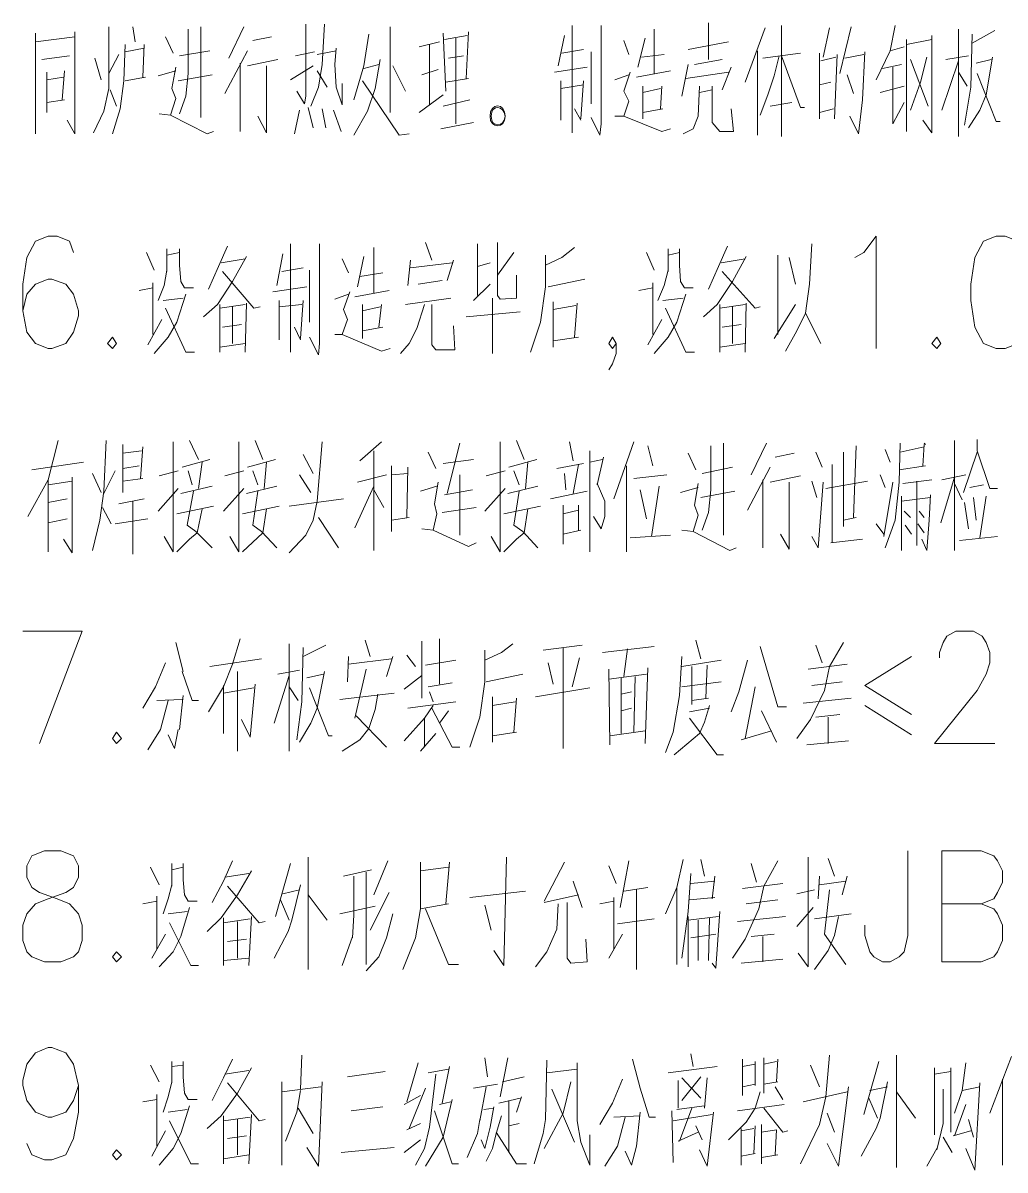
# Model space of a CAD drawing. Header units: millimetres. Extents: x 0 to 1648, y 27 to 2331.
# Drawn here: x 824 to 964.1, y 1839.5 to 2003.1 of the extents above; entities that cross this region are included whole.
import ezdxf

# ---------------------------------------------------------------- set-up
doc = ezdxf.new("R2010")
doc.units = ezdxf.units.MM
doc.layers.add('1', color=7, linetype='Continuous')

msp = doc.modelspace()

# ---------------------------------------------------------------- linework, layer by layer
at = {"layer": '1', "color": 0, "lineweight": 5}
for points in [[(864.36, 2002.911732), (864.36, 1992.651732), (864.18, 1991.571732), (863.1, 1993.371732)], [(867.06, 2002.911732), (866.7, 1997.151732), (866.16, 1993.911732), (865.08, 1991.211732)], [(902.34, 2002.731732), (902.34, 1987.431732)], [(906.48, 2002.731732), (906.48, 1988.691732), (906.3, 1987.071732), (905.04, 1989.591732)], [(921.78, 2003.091732), (921.78, 1997.871732)], [(932.22, 2002.731732), (932.22, 1986.891732)], [(948.42, 2002.731732), (947.7, 1999.131732), (945.72, 1994.991732)], [(825.84, 2001.651732), (825.84, 1987.251732)], [(825.84, 2000.391732), (831.42, 2001.111732)], [(831.42, 2001.831732), (831.42, 1987.251732), (830.34, 1989.231732)], [(836.28, 2002.551732), (836.28, 1993.731732), (835.56, 1990.491732), (834.12, 1987.431732)], [(839.7, 2002.551732), (840.06, 2000.391732)], [(844.38, 2001.111732), (845.46, 1998.771732)], [(847.62, 2002.191732), (847.62, 1995.891732), (847.26, 1992.651732), (846.36, 1990.131732)], [(849.42, 1989.591732), (849.42, 2002.551732)], [(855.54, 2002.551732), (853.38, 1998.051732)], [(856.8, 2000.571732), (859.5, 2001.111732)], [(873.36, 2001.471732), (872.64, 1996.971732), (871.2, 1992.111732)], [(876.42, 2002.551732), (876.42, 1990.311732)], [(883.98, 2001.651732), (884.34, 1993.371732)], [(884.16, 2000.751732), (887.4, 2001.291732)], [(887.58, 2001.831732), (887.22, 1995.171732)], [(901.26, 2001.291732), (900.36, 1996.971732)], [(914.04, 2002.191732), (914.04, 1995.891732)], [(929.88, 2002.371732), (927, 1994.631732)], [(939.06, 2002.371732), (938.16, 1998.231732)], [(942.12, 2002.551732), (940.5, 1995.891732)], [(953.64, 2001.291732), (953.64, 1987.431732), (952.38, 1989.231732)], [(957.42, 2002.191732), (957.42, 1986.891732)], [(959.4, 2001.471732), (959.22, 1993.911732), (958.32, 1988.511732)], [(959.4, 2000.211732), (962.64, 2002.011732)], [(838.62, 2000.031732), (838.44, 1994.811732), (837.9, 1990.851732), (836.82, 1987.251732)], [(841.32, 1999.491732), (838.62, 1998.951732)], [(841.14, 1995.351732), (841.32, 2000.031732)], [(868.68, 1999.491732), (868.5, 1997.151732), (868.68, 1993.911732)], [(880.56, 1999.671732), (883.44, 2000.391732)], [(882, 1991.391732), (882, 2000.031732)], [(885.78, 2000.931732), (885.78, 1988.691732)], [(909.72, 2000.571732), (910.44, 1998.591732)], [(912.78, 2000.931732), (911.7, 1996.791732)], [(918.9, 1999.311732), (924.66, 2000.391732)], [(947.7, 1999.131732), (949.68, 1999.671732)], [(950.04, 2000.031732), (953.64, 2000.751732)], [(950.04, 2000.751732), (950.04, 1987.611732)], [(826.74, 1997.871732), (830.7, 1998.411732)], [(834.3, 1998.051732), (835.2, 1994.991732)], [(837.72, 1998.591732), (836.28, 1995.891732)], [(846.36, 1998.411732), (850.68, 1999.131732)], [(852.84, 1993.011732), (856.08, 1999.131732)], [(856.08, 1996.971732), (860.4, 1997.871732)], [(862.92, 1998.411732), (865.62, 1998.951732)], [(865.98, 1998.591732), (868.68, 1999.131732)], [(874.98, 1997.871732), (874.26, 1993.731732), (873.18, 1990.491732)], [(884.7, 1998.051732), (886.86, 1998.411732)], [(900.9, 1998.771732), (903.96, 1999.311732)], [(905.04, 1998.951732), (905.04, 1991.571732)], [(912.24, 1998.231732), (915.48, 1998.591732)], [(919.8, 1997.151732), (923.76, 1997.871732)], [(928.8, 1987.071732), (928.8, 1999.131732)], [(931.86, 1998.411732), (931.14, 1995.531732), (930.24, 1992.831732), (929.16, 1989.951732)], [(929.52, 1998.051732), (934.92, 1998.771732)], [(932.22, 1998.411732), (934.92, 1991.031732), (935.46, 1991.031732)], [(937.62, 1998.771732), (937.62, 1989.411732)], [(939.96, 1998.231732), (937.8, 1997.691732)], [(939.78, 1989.411732), (940.14, 1998.591732)], [(941.22, 1998.051732), (943.92, 1998.591732)], [(943.2, 1987.251732), (943.74, 1992.111732), (944.1, 1998.951732)], [(952.92, 1998.231732), (952.02, 1994.631732), (950.58, 1990.671732)], [(950.58, 1997.871732), (953.1, 1991.211732)], [(958.86, 1998.411732), (955.62, 1997.871732)], [(962.28, 1998.231732), (961.38, 1992.831732), (960.48, 1990.671732), (958.86, 1988.151732)], [(959.94, 1997.331732), (962.1, 1997.871732)], [(829.98, 1996.251732), (829.62, 1992.111732)], [(843.3, 1995.531732), (845.82, 1996.251732)], [(845.82, 1996.791732), (845.28, 1993.731732), (845.82, 1992.291732), (845.1, 1989.951732), (843.48, 1990.131732)], [(855, 1997.331732), (855, 1987.611732)], [(857.52, 1989.771732), (858.78, 1987.431732), (858.78, 1996.971732)], [(862.2, 1994.991732), (865.44, 1996.971732)], [(865.98, 1996.251732), (867.42, 1993.911732)], [(872.64, 1996.611732), (874.8, 1997.151732)], [(876.78, 1996.971732), (878.58, 1993.371732)], [(880.92, 1995.711732), (883.26, 1996.431732)], [(899.82, 1996.071732), (904.5, 1996.791732)], [(911.52, 1995.351732), (916.38, 1996.251732)], [(918.9, 1997.151732), (918, 1992.651732)], [(925.02, 1996.791732), (923.76, 1993.551732)], [(946.62, 1996.611732), (949.32, 1997.151732)], [(948.06, 1996.791732), (948.06, 1988.691732), (949.68, 1991.751732)], [(957.42, 1997.691732), (955.08, 1990.671732)], [(827.46, 1996.071732), (827.46, 1990.311732)], [(827.46, 1994.991732), (829.8, 1995.351732)], [(838.62, 1994.811732), (841.5, 1995.351732)], [(846.18, 1994.811732), (851.04, 1995.711732)], [(872.46, 1994.811732), (877.68, 1987.071732), (879.12, 1987.251732)], [(884.34, 1994.631732), (887.58, 1995.171732)], [(900.72, 1994.811732), (900.72, 1989.231732)], [(903.96, 1994.811732), (903.6, 1989.411732)], [(908.46, 1994.991732), (910.44, 1995.711732)], [(910.62, 1996.071732), (909.72, 1993.371732)], [(918.54, 1995.171732), (924.66, 1996.071732)], [(937.62, 1994.271732), (939.24, 1994.631732)], [(941.58, 1995.711732), (942.48, 1993.011732)], [(957.42, 1996.071732), (958.68, 1994.091732)], [(960.12, 1995.891732), (962.82, 1989.051732), (963.36, 1989.051732)], [(836.46, 1993.551732), (837.36, 1991.211732)], [(868.68, 1993.911732), (869.58, 1991.391732), (869.58, 1994.451732)], [(900.72, 1993.731732), (903.96, 1994.271732)], [(909.72, 1993.371732), (910.44, 1991.931732), (909.72, 1989.771732), (915.12, 1987.611732), (916.38, 1987.971732)], [(912.42, 1994.091732), (912.42, 1989.411732)], [(914.94, 1993.731732), (912.42, 1993.191732)], [(914.94, 1990.851732), (915.12, 1994.091732)], [(920.52, 1994.091732), (920.34, 1989.771732), (919.62, 1987.971732), (918.18, 1987.251732)], [(920.52, 1993.191732), (922.32, 1993.551732)], [(922.32, 1994.091732), (922.32, 1988.871732), (923.4, 1987.611732)], [(946.26, 1993.191732), (949.68, 1994.091732)], [(827.46, 1991.751732), (829.98, 1992.111732)], [(880.56, 1990.311732), (883.98, 1992.831732)], [(883.98, 1991.211732), (887.76, 1992.111732)], [(930.6, 1991.211732), (933.66, 1991.751732)], [(845.1, 1989.951732), (850.32, 1987.251732)], [(863.46, 1990.671732), (862.74, 1987.251732)], [(864.72, 1991.031732), (865.44, 1988.151732)], [(866.7, 1990.851732), (867.24, 1988.151732)], [(868.32, 1990.671732), (869.4, 1987.611732)], [(873.18, 1990.491732), (871.2, 1987.071732)], [(903.6, 1989.231732), (902.7, 1990.851732)], [(908.46, 1989.771732), (909.72, 1989.771732)], [(912.42, 1990.311732), (915.3, 1990.851732)], [(923.4, 1987.611732), (925.38, 1987.611732), (925.02, 1990.851732)], [(937.62, 1990.311732), (939.6, 1990.851732)], [(943.2, 1987.251732), (941.94, 1989.771732)], [(883.62, 1987.971732), (888.3, 1988.871732)], [(850.32, 1987.251732), (851.22, 1987.611732)], [(831.24, 1970.331732), (830.7, 1971.951732), (828.9, 1972.671732), (827.64, 1972.671732), (825.84, 1971.951732), (824.58, 1969.611732), (824.04, 1965.831732), (824.04, 1962.051732), (824.58, 1958.991732), (825.84, 1957.371732), (827.64, 1956.651732), (828.18, 1956.651732), (830.16, 1957.371732), (831.24, 1958.991732), (831.96, 1961.331732), (831.96, 1962.051732), (831.24, 1964.391732), (830.16, 1965.831732), (828.18, 1966.551732), (827.64, 1966.551732), (825.84, 1965.831732), (824.58, 1964.391732), (824.04, 1962.051732)], [(881.46, 1971.771732), (882.36, 1969.251732)], [(891.72, 1971.771732), (891.72, 1964.211732), (892.08, 1963.671732), (894.42, 1963.851732)], [(942.66, 1969.611732), (943.92, 1970.331732), (945.72, 1972.671732), (945.72, 1956.651732)], [(962.82, 1972.671732), (961.02, 1971.951732), (959.76, 1969.611732), (959.22, 1965.831732), (959.22, 1963.491732), (959.76, 1959.711732), (961.02, 1957.371732), (962.82, 1956.651732), (964.08, 1956.651732), (965.88, 1957.371732), (967.14, 1959.711732), (967.68, 1963.491732), (967.68, 1965.831732), (967.14, 1969.611732), (965.88, 1971.951732), (964.08, 1972.671732), (962.82, 1972.671732)], [(841.68, 1970.331732), (842.76, 1967.811732)], [(844.56, 1970.871732), (844.56, 1967.631732)], [(844.56, 1969.971732), (846.36, 1970.331732)], [(846.36, 1970.871732), (846.36, 1968.531732), (846.54, 1966.191732), (847.08, 1965.291732), (848.34, 1965.291732)], [(853.2, 1971.231732), (851.94, 1968.351732)], [(861.12, 1970.151732), (860.22, 1965.651732)], [(862.2, 1971.591732), (862.2, 1956.111732)], [(866.34, 1971.591732), (866.34, 1957.371732), (866.16, 1955.751732), (864.9, 1958.271732)], [(874.08, 1971.051732), (874.08, 1964.571732)], [(888.84, 1971.591732), (888.84, 1964.211732)], [(891.72, 1967.091732), (894.06, 1970.331732)], [(902.7, 1971.051732), (900.9, 1969.611732), (898.56, 1968.531732)], [(912.96, 1970.331732), (914.04, 1967.811732)], [(916.02, 1970.871732), (916.02, 1967.631732)], [(916.02, 1969.971732), (917.64, 1970.331732)], [(917.64, 1970.871732), (917.64, 1968.531732), (917.82, 1966.191732), (918.36, 1965.291732), (919.62, 1965.291732)], [(924.48, 1971.231732), (923.22, 1968.351732)], [(936.54, 1971.591732), (936.18, 1965.831732), (935.64, 1961.691732), (937.8, 1957.371732)], [(855.9, 1969.791732), (853.92, 1966.191732), (851.76, 1962.951732), (849.78, 1961.151732)], [(851.94, 1968.351732), (850.5, 1965.111732)], [(852.3, 1968.891732), (855.72, 1969.431732)], [(869.58, 1969.431732), (870.48, 1967.451732)], [(872.64, 1969.791732), (871.74, 1965.471732)], [(879.3, 1969.251732), (878.94, 1965.651732)], [(879.3, 1968.171732), (885.24, 1968.891732)], [(885.42, 1969.251732), (884.52, 1966.371732)], [(888.84, 1968.351732), (890.64, 1968.891732)], [(898.56, 1969.971732), (898.56, 1965.471732), (897.84, 1960.431732), (896.4, 1956.111732)], [(927.18, 1969.791732), (925.2, 1966.191732), (923.04, 1962.951732), (921.06, 1961.151732)], [(923.22, 1968.351732), (921.78, 1965.111732)], [(923.58, 1968.891732), (927, 1969.431732)], [(931.68, 1969.971732), (931.68, 1958.631732)], [(933.3, 1969.611732), (934.2, 1965.831732)], [(844.56, 1967.811732), (844.2, 1965.651732), (843.3, 1963.491732)], [(852.48, 1967.631732), (856.98, 1962.411732), (857.88, 1962.591732)], [(860.94, 1967.631732), (864, 1968.171732)], [(864.9, 1967.811732), (864.9, 1960.431732)], [(872.1, 1966.911732), (875.34, 1967.451732)], [(894.42, 1963.851732), (894.42, 1967.091732)], [(916.02, 1967.811732), (915.48, 1965.651732), (914.58, 1963.491732)], [(923.76, 1967.631732), (928.44, 1962.411732), (929.16, 1962.591732)], [(842.58, 1965.291732), (840.6, 1964.931732)], [(842.58, 1958.631732), (842.58, 1966.011732)], [(859.68, 1964.751732), (864.54, 1965.471732)], [(880.38, 1965.831732), (883.8, 1966.371732)], [(890.64, 1965.831732), (888.3, 1963.491732)], [(898.92, 1965.471732), (904.14, 1966.551732)], [(913.86, 1965.291732), (911.88, 1964.931732)], [(913.86, 1958.631732), (913.86, 1966.011732)], [(844.02, 1963.491732), (846.9, 1963.851732)], [(847.26, 1964.391732), (846, 1960.431732)], [(860.58, 1963.491732), (860.58, 1957.911732)], [(864, 1963.491732), (863.64, 1958.091732)], [(868.5, 1963.671732), (870.48, 1964.391732)], [(870.66, 1964.751732), (869.76, 1962.231732)], [(871.38, 1964.031732), (876.24, 1964.931732)], [(878.58, 1962.951732), (885.06, 1963.851732)], [(891, 1963.851732), (891, 1955.931732)], [(915.3, 1963.491732), (918.18, 1963.851732)], [(918.54, 1964.391732), (917.28, 1960.431732)], [(844.38, 1962.411732), (847.26, 1956.111732), (848.52, 1956.111732)], [(852.12, 1962.411732), (855.72, 1962.951732)], [(852.12, 1962.951732), (852.12, 1956.111732)], [(853.92, 1962.591732), (853.92, 1957.371732)], [(855.9, 1963.131732), (855.72, 1956.111732)], [(860.58, 1962.591732), (863.82, 1962.951732)], [(869.76, 1962.231732), (870.3, 1960.791732), (869.58, 1958.631732), (875.16, 1956.291732), (876.42, 1956.651732)], [(872.46, 1962.951732), (872.46, 1958.091732)], [(874.98, 1962.591732), (872.46, 1962.051732)], [(874.8, 1959.711732), (875.16, 1962.951732)], [(881.28, 1962.951732), (880.2, 1959.531732), (879.12, 1957.371732), (877.86, 1955.931732)], [(882.36, 1962.951732), (882.36, 1957.191732), (882.9, 1956.471732), (885.6, 1956.471732), (885.42, 1959.891732)], [(887.22, 1961.151732), (894.96, 1961.871732)], [(899.64, 1963.311732), (899.64, 1956.831732)], [(899.64, 1962.231732), (902.88, 1962.771732)], [(903.06, 1963.131732), (902.7, 1958.271732)], [(915.66, 1962.411732), (918.54, 1956.111732), (919.8, 1956.111732)], [(923.4, 1962.411732), (927, 1962.951732)], [(923.4, 1962.951732), (923.4, 1956.111732)], [(925.2, 1962.591732), (925.2, 1957.371732)], [(927.18, 1963.131732), (927, 1956.111732)], [(931.14, 1958.091732), (934.2, 1962.951732)], [(843.84, 1960.791732), (841.86, 1957.191732)], [(842.76, 1955.931732), (844.74, 1958.271732), (846, 1960.431732)], [(915.12, 1960.791732), (913.14, 1957.191732)], [(914.04, 1955.931732), (916.02, 1958.271732), (917.28, 1960.431732)], [(935.64, 1961.691732), (934.38, 1959.171732), (932.76, 1956.291732)], [(852.48, 1959.711732), (855.18, 1960.071732)], [(863.64, 1957.911732), (862.74, 1959.711732)], [(868.5, 1958.631732), (869.58, 1958.631732)], [(872.46, 1959.171732), (875.34, 1959.711732)], [(923.76, 1959.711732), (926.46, 1960.071732)], [(836.82, 1958.271732), (836.1, 1957.371732), (836.82, 1956.651732), (837.36, 1957.371732), (836.82, 1958.271732)], [(855.72, 1957.371732), (852.12, 1956.831732)], [(899.64, 1957.731732), (903.24, 1958.271732)], [(908.64, 1957.371732), (908.1, 1956.651732), (907.56, 1957.371732), (908.1, 1958.271732), (908.64, 1957.371732), (908.64, 1955.931732), (908.1, 1954.491732), (907.56, 1953.591732)], [(927, 1957.371732), (923.4, 1956.831732)], [(954.36, 1958.271732), (953.64, 1957.371732), (954.36, 1956.651732), (954.9, 1957.371732), (954.36, 1958.271732)], [(829.08, 1943.511732), (827.64, 1937.931732), (824.76, 1932.711732)], [(835.92, 1943.511732), (835.56, 1936.311732)], [(838.26, 1942.971732), (838.26, 1936.131732)], [(841.14, 1942.611732), (840.78, 1938.111732)], [(845.46, 1943.331732), (845.46, 1927.671732), (844.2, 1929.831732)], [(847.8, 1943.511732), (849.06, 1940.811732)], [(854.82, 1943.331732), (854.82, 1927.671732), (853.56, 1929.831732)], [(857.16, 1943.511732), (858.24, 1940.811732)], [(866.7, 1943.331732), (865.98, 1934.871732), (865.44, 1932.171732), (864.36, 1930.011732), (862.02, 1927.491732)], [(872.1, 1940.631732), (875.16, 1943.331732)], [(886.32, 1943.151732), (884.52, 1935.951732)], [(892.08, 1943.331732), (892.08, 1927.671732), (890.82, 1929.831732)], [(894.42, 1943.511732), (895.5, 1940.811732)], [(901.98, 1943.331732), (902.52, 1940.631732)], [(911.16, 1943.331732), (908.28, 1935.231732)], [(913.14, 1942.791732), (913.86, 1939.911732)], [(922.14, 1942.791732), (922.14, 1936.491732), (921.78, 1933.251732), (920.88, 1930.731732)], [(923.94, 1930.011732), (923.94, 1943.151732)], [(930.06, 1943.151732), (927.9, 1938.651732)], [(942.84, 1942.791732), (942.48, 1932.531732)], [(946.98, 1928.211732), (948.42, 1932.171732), (948.96, 1937.571732), (949.14, 1943.151732)], [(946.98, 1942.251732), (947.7, 1940.451732)], [(949.14, 1941.891732), (952.56, 1942.611732)], [(952.56, 1942.971732), (952.38, 1939.911732)], [(952.56, 1943.151732), (952.74, 1942.971732)], [(956.88, 1943.511732), (956.88, 1927.851732)], [(960.12, 1943.691732), (960.12, 1942.071732)], [(838.26, 1941.711732), (840.96, 1942.071732)], [(846.72, 1939.731732), (850.68, 1940.811732)], [(856.08, 1939.731732), (860.04, 1940.811732)], [(864, 1941.531732), (865.44, 1938.831732)], [(874.08, 1942.071732), (874.08, 1927.851732)], [(881.82, 1941.891732), (882.9, 1939.551732)], [(883.98, 1940.271732), (888.3, 1940.811732)], [(893.34, 1939.731732), (897.3, 1940.811732)], [(904.86, 1942.071732), (904.86, 1927.671732)], [(904.86, 1940.451732), (906.66, 1940.811732)], [(906.84, 1941.171732), (905.94, 1937.211732)], [(918.9, 1941.711732), (919.98, 1939.371732)], [(931.32, 1941.171732), (934.02, 1941.711732)], [(937.08, 1941.891732), (937.98, 1939.731732)], [(941.04, 1941.891732), (941.04, 1931.271732)], [(960.12, 1941.891732), (958.14, 1936.131732)], [(960.12, 1942.071732), (961.92, 1936.671732), (963, 1936.671732)], [(825.3, 1939.371732), (832.68, 1940.451732)], [(837.18, 1939.191732), (835.56, 1935.951732)], [(838.26, 1939.551732), (840.6, 1939.911732)], [(846.18, 1939.191732), (843.48, 1938.471732)], [(848.16, 1937.211732), (847.62, 1939.191732)], [(849.6, 1940.451732), (849.06, 1936.671732)], [(855.54, 1939.191732), (852.84, 1938.471732)], [(857.52, 1937.211732), (856.8, 1939.191732)], [(858.78, 1940.451732), (858.42, 1936.671732)], [(876.6, 1939.911732), (876.6, 1930.551732)], [(878.76, 1932.531732), (878.94, 1939.731732)], [(892.8, 1939.191732), (890.1, 1938.471732)], [(894.78, 1937.211732), (894.06, 1939.191732)], [(896.04, 1940.451732), (895.68, 1936.671732)], [(903.96, 1940.271732), (900.18, 1939.551732)], [(903.24, 1940.091732), (902.52, 1935.951732)], [(910.08, 1939.911732), (910.08, 1927.671732)], [(920.88, 1938.831732), (925.2, 1939.731732)], [(927.36, 1933.611732), (930.6, 1939.731732)], [(939.42, 1940.091732), (939.42, 1928.931732)], [(952.74, 1939.911732), (948.96, 1939.371732)], [(827.64, 1937.931732), (827.64, 1927.671732)], [(827.64, 1937.211732), (831.06, 1937.751732)], [(831.06, 1938.291732), (831.06, 1927.491732), (829.8, 1929.471732)], [(833.94, 1938.831732), (835.2, 1936.131732)], [(841.14, 1938.111732), (838.26, 1937.751732)], [(865.08, 1936.131732), (863.46, 1938.651732)], [(875.88, 1938.651732), (871.74, 1937.571732)], [(878.94, 1938.831732), (876.6, 1938.651732)], [(883.26, 1937.571732), (882.72, 1934.511732), (883.08, 1933.071732), (882.54, 1930.731732)], [(886.32, 1938.651732), (886.32, 1930.011732)], [(901.44, 1936.491732), (901.26, 1938.831732)], [(905.94, 1937.391732), (907.02, 1934.871732), (907.02, 1932.711732), (906.48, 1930.911732)], [(911.16, 1938.111732), (915.84, 1938.651732)], [(920.34, 1937.391732), (919.8, 1934.331732), (920.34, 1932.891732), (919.62, 1930.551732), (918, 1930.731732)], [(929.52, 1937.931732), (929.52, 1928.211732)], [(930.6, 1937.571732), (934.92, 1938.471732)], [(932.04, 1930.191732), (933.3, 1928.031732), (933.3, 1937.571732)], [(936.54, 1937.751732), (937.26, 1935.411732)], [(936.54, 1929.831732), (937.44, 1928.211732), (938.16, 1937.571732)], [(938.52, 1936.671732), (944.46, 1937.751732)], [(946.26, 1938.651732), (946.98, 1936.851732)], [(948.06, 1937.571732), (946.8, 1929.831732)], [(949.5, 1937.391732), (953.64, 1937.931732)], [(951.48, 1937.751732), (951.48, 1928.571732)], [(956.88, 1938.291732), (954.9, 1931.811732)], [(955.08, 1937.931732), (958.5, 1938.651732)], [(956.88, 1937.391732), (957.96, 1935.051732)], [(833.94, 1927.851732), (835.02, 1932.171732), (835.56, 1936.311732)], [(843.3, 1933.431732), (846.18, 1936.671732)], [(851.04, 1937.031732), (846.54, 1935.951732)], [(848.34, 1936.311732), (847.44, 1931.451732)], [(852.66, 1933.431732), (855.54, 1936.671732)], [(860.22, 1937.031732), (855.9, 1935.951732)], [(857.52, 1936.311732), (856.8, 1931.451732)], [(871.38, 1931.091732), (874.08, 1937.031732)], [(874.08, 1936.491732), (875.52, 1933.971732)], [(880.74, 1936.311732), (883.08, 1937.031732)], [(884.16, 1935.771732), (888.12, 1936.491732)], [(889.92, 1933.431732), (892.8, 1936.671732)], [(897.48, 1937.031732), (893.16, 1935.951732)], [(894.78, 1936.311732), (894.06, 1931.451732)], [(899.28, 1935.231732), (904.5, 1936.311732)], [(912.06, 1936.491732), (912.96, 1932.351732)], [(914.76, 1937.031732), (913.68, 1929.831732)], [(917.82, 1936.131732), (920.34, 1936.851732)], [(920.7, 1935.411732), (925.56, 1936.311732)], [(953.46, 1935.771732), (953.28, 1932.171732), (952.92, 1927.851732), (952.2, 1929.471732)], [(959.04, 1936.851732), (961.02, 1937.211732)], [(827.64, 1934.691732), (830.34, 1935.231732)], [(837.72, 1934.511732), (841.32, 1935.231732)], [(839.7, 1934.871732), (839.7, 1927.311732)], [(846, 1933.071732), (851.22, 1934.151732)], [(855.36, 1933.071732), (860.58, 1934.151732)], [(862.02, 1934.151732), (869.76, 1935.231732)], [(892.62, 1933.071732), (897.84, 1934.151732)], [(901.08, 1934.331732), (901.08, 1928.751732)], [(903.24, 1930.731732), (903.24, 1934.331732)], [(949.32, 1935.591732), (949.32, 1927.851732)], [(949.32, 1934.871732), (953.46, 1935.411732)], [(958.32, 1934.691732), (958.86, 1930.911732)], [(959.58, 1935.411732), (959.94, 1932.171732)], [(961.38, 1935.591732), (960.48, 1929.651732)], [(835.38, 1933.971732), (836.64, 1931.631732)], [(849.6, 1933.791732), (848.88, 1930.371732)], [(858.78, 1933.791732), (858.24, 1930.371732)], [(866.16, 1932.531732), (869.04, 1928.211732)], [(876.6, 1932.171732), (879.12, 1932.531732)], [(883.8, 1933.251732), (888.66, 1933.971732)], [(896.04, 1933.791732), (895.5, 1930.371732)], [(903.24, 1933.611732), (901.08, 1933.071732)], [(906.48, 1930.911732), (905.4, 1932.711732)], [(942.84, 1932.531732), (941.04, 1932.171732)], [(950.58, 1932.531732), (949.68, 1933.431732)], [(951.84, 1933.431732), (952.56, 1932.531732)], [(830.34, 1932.351732), (827.64, 1931.811732)], [(837.18, 1931.631732), (841.86, 1932.351732)], [(848.7, 1930.551732), (847.44, 1931.451732)], [(858.06, 1930.551732), (856.8, 1931.451732)], [(880.92, 1930.911732), (882.54, 1930.731732)], [(882.54, 1930.731732), (887.58, 1928.391732), (888.66, 1928.931732)], [(895.32, 1930.551732), (894.06, 1931.451732)], [(901.08, 1930.191732), (903.6, 1930.731732)], [(946.8, 1930.191732), (945.72, 1931.631732)], [(950.76, 1930.191732), (949.86, 1931.451732)], [(952.56, 1930.371732), (951.66, 1931.631732)], [(846, 1927.671732), (847.8, 1929.471732), (848.88, 1930.371732)], [(848.7, 1930.551732), (851.04, 1928.211732)], [(855.36, 1927.671732), (858.24, 1930.371732)], [(858.06, 1930.551732), (860.22, 1928.211732)], [(892.62, 1927.671732), (894.42, 1929.471732), (895.5, 1930.371732)], [(895.32, 1930.551732), (897.48, 1928.211732)], [(910.62, 1929.651732), (916.38, 1930.011732)], [(919.62, 1930.551732), (924.84, 1927.851732)], [(939.24, 1928.931732), (943.74, 1929.471732)], [(957.6, 1929.291732), (963, 1929.831732)], [(924.84, 1927.851732), (925.74, 1928.211732)], [(826.38, 1900.311732), (832.5, 1916.331732), (824.04, 1916.331732)], [(954.72, 1912.551732), (954.72, 1913.271732), (955.26, 1914.711732), (955.8, 1915.611732), (957.06, 1916.331732), (959.58, 1916.331732), (960.84, 1915.611732), (961.38, 1914.711732), (961.92, 1913.271732), (961.92, 1911.831732), (961.38, 1910.211732), (960.12, 1907.871732), (954, 1900.311732), (962.64, 1900.311732)], [(845.82, 1914.711732), (846.9, 1910.571732)], [(855, 1915.251732), (853.92, 1911.651732), (852.66, 1908.411732), (850.5, 1904.811732)], [(862.02, 1914.531732), (862.02, 1899.231732)], [(872.82, 1915.071732), (873.54, 1912.731732)], [(880.92, 1914.891732), (880.92, 1906.791732)], [(883.44, 1915.251732), (883.44, 1908.771732)], [(893.88, 1914.531732), (892.26, 1913.271732), (889.92, 1912.191732)], [(919.98, 1915.071732), (920.7, 1912.371732)], [(941.04, 1914.711732), (939.06, 1911.291732), (938.34, 1907.871732), (936.36, 1903.731732), (934.38, 1901.031732)], [(864, 1913.991732), (863.82, 1906.251732), (863.1, 1900.851732)], [(864, 1912.731732), (867.24, 1914.351732)], [(870.48, 1912.731732), (870.3, 1909.131732)], [(876.78, 1912.731732), (875.88, 1909.851732)], [(878.76, 1912.911732), (880.02, 1911.291732)], [(889.92, 1913.631732), (889.92, 1909.131732), (889.2, 1904.091732), (887.76, 1899.771732)], [(898.2, 1913.631732), (903.78, 1914.351732)], [(901.08, 1913.991732), (901.08, 1899.591732)], [(914.04, 1914.171732), (906.66, 1913.271732)], [(909.72, 1909.851732), (910.26, 1913.811732)], [(918, 1912.731732), (917.64, 1907.151732), (916.74, 1901.931732), (915.66, 1899.051732)], [(929.16, 1914.171732), (931.68, 1905.531732), (932.94, 1905.531732)], [(937.08, 1914.351732), (937.98, 1911.831732)], [(950.76, 1912.731732), (944.1, 1908.591732)], [(844.38, 1911.831732), (842.94, 1908.411732), (841.14, 1905.351732)], [(850.68, 1911.291732), (858.06, 1912.371732)], [(870.48, 1911.651732), (876.6, 1912.371732)], [(881.46, 1911.471732), (885.78, 1912.191732)], [(898.92, 1911.831732), (899.64, 1908.771732)], [(902.34, 1908.411732), (903.42, 1912.551732)], [(912.78, 1900.311732), (913.14, 1911.111732)], [(918, 1911.291732), (923.58, 1912.191732)], [(919.44, 1911.291732), (919.44, 1905.891732)], [(921.42, 1906.791732), (921.6, 1911.471732)], [(927.36, 1912.191732), (926.1, 1907.691732), (925.02, 1904.811732)], [(936, 1910.931732), (941.58, 1911.651732)], [(846.72, 1910.571732), (848.16, 1906.431732), (849.06, 1906.431732)], [(854.64, 1910.571732), (854.64, 1899.231732)], [(862.02, 1910.031732), (859.86, 1903.191732)], [(863.46, 1910.751732), (860.4, 1910.211732)], [(867.06, 1910.571732), (865.98, 1905.351732), (865.08, 1903.191732), (863.46, 1900.491732)], [(864.54, 1909.671732), (866.88, 1910.211732)], [(873, 1910.931732), (871.38, 1903.911732)], [(878.4, 1908.051732), (880.92, 1910.031732)], [(890.1, 1909.131732), (895.32, 1910.211732)], [(907.56, 1910.931732), (907.74, 1900.131732)], [(912.96, 1910.211732), (907.56, 1909.491732)], [(909.36, 1909.671732), (909.36, 1901.751732)], [(911.34, 1909.851732), (911.16, 1901.931732)], [(852.66, 1908.591732), (852.66, 1901.751732)], [(852.66, 1907.511732), (856.98, 1908.231732)], [(857.16, 1908.771732), (856.44, 1901.211732), (855.18, 1903.731732)], [(862.02, 1908.411732), (863.28, 1906.431732)], [(864.9, 1908.231732), (867.6, 1901.391732), (868.14, 1901.391732)], [(881.82, 1908.411732), (885.24, 1908.951732)], [(904.86, 1908.231732), (897.12, 1906.971732)], [(918, 1908.411732), (923.58, 1909.131732)], [(928.44, 1908.411732), (927, 1901.031732)], [(940.86, 1909.131732), (936.54, 1908.591732)], [(944.1, 1908.591732), (950.76, 1904.451732)], [(844.74, 1906.431732), (843.66, 1902.291732), (841.86, 1899.411732)], [(843.12, 1906.431732), (846.72, 1906.611732)], [(846.9, 1907.151732), (846.36, 1902.291732)], [(876.96, 1907.511732), (869.22, 1906.611732)], [(874.62, 1907.331732), (874.26, 1905.171732), (873.36, 1902.471732)], [(878.94, 1905.351732), (885.78, 1906.251732)], [(882, 1907.691732), (882.54, 1906.251732)], [(891, 1906.971732), (891, 1900.491732)], [(891, 1905.711732), (894.24, 1906.251732)], [(894.42, 1906.791732), (894.06, 1901.931732)], [(910.8, 1907.691732), (909.36, 1907.331732)], [(919.44, 1906.431732), (921.78, 1906.791732)], [(935.28, 1906.071732), (942.12, 1906.791732)], [(882.54, 1905.711732), (881.28, 1903.911732), (878.4, 1900.671732)], [(882.36, 1905.351732), (885.24, 1899.771732), (886.32, 1899.771732)], [(884.7, 1904.991732), (883.44, 1903.191732)], [(909.36, 1904.991732), (910.8, 1905.351732)], [(916.92, 1898.691732), (920.52, 1901.751732), (921.24, 1903.371732), (921.96, 1905.711732)], [(919.08, 1904.811732), (921.96, 1905.351732)], [(929.34, 1904.991732), (931.5, 1900.491732)], [(944.1, 1905.711732), (950.76, 1901.571732)], [(871.56, 1904.271732), (875.88, 1899.771732)], [(881.28, 1903.911732), (881.28, 1899.771732)], [(919.08, 1903.911732), (923.04, 1898.691732), (923.94, 1898.691732)], [(937.08, 1904.091732), (940.5, 1904.451732)], [(938.88, 1904.091732), (938.88, 1900.311732)], [(837.36, 1901.931732), (836.82, 1901.031732), (837.36, 1900.311732), (838.08, 1901.031732), (837.36, 1901.931732)], [(846.18, 1902.291732), (845.64, 1899.591732), (844.74, 1901.571732)], [(873.36, 1902.471732), (872.1, 1900.851732), (869.58, 1899.231732)], [(880.74, 1899.231732), (882.9, 1901.751732)], [(891, 1901.391732), (894.42, 1901.931732)], [(907.74, 1901.391732), (912.78, 1902.111732)], [(926.46, 1900.851732), (930.78, 1902.111732)], [(935.82, 1900.131732), (941.76, 1900.671732)], [(827.1, 1885.011732), (825.3, 1884.291732), (824.58, 1882.851732), (824.58, 1881.231732), (825.3, 1879.791732), (826.38, 1879.071732), (828.9, 1878.171732), (830.7, 1877.451732), (831.96, 1876.011732), (832.5, 1874.391732), (832.5, 1872.231732), (831.96, 1870.611732), (831.24, 1869.891732), (829.44, 1869.171732), (827.1, 1869.171732), (825.3, 1869.891732), (824.58, 1870.611732), (824.04, 1872.231732), (824.04, 1874.391732), (824.58, 1876.011732), (825.84, 1877.451732), (827.64, 1878.171732), (830.16, 1879.071732), (831.24, 1879.791732), (831.96, 1881.231732), (831.96, 1882.851732), (831.24, 1884.291732), (829.44, 1885.011732), (827.1, 1885.011732)], [(950.22, 1885.011732), (950.22, 1872.951732), (949.68, 1870.611732), (948.96, 1869.891732), (947.7, 1869.171732), (946.62, 1869.171732), (945.36, 1869.891732), (944.82, 1870.611732), (944.1, 1872.951732), (944.1, 1874.391732)], [(955.08, 1869.171732), (955.08, 1885.011732), (960.66, 1885.011732), (962.46, 1884.291732), (963, 1883.571732), (963.72, 1882.131732), (963.72, 1880.511732), (963, 1879.071732), (962.46, 1878.171732), (960.66, 1877.451732), (955.08, 1877.451732)], [(853.92, 1883.571732), (852.66, 1880.691732)], [(864.72, 1884.111732), (864.72, 1868.091732)], [(876.06, 1883.571732), (874.08, 1878.711732)], [(880.74, 1883.391732), (880.74, 1876.731732), (880.02, 1872.591732), (878.22, 1868.091732)], [(884.34, 1877.451732), (884.88, 1883.391732)], [(892.98, 1884.111732), (892.62, 1868.631732), (891.18, 1870.791732)], [(901.26, 1883.391732), (898.38, 1877.811732)], [(910.44, 1883.571732), (909.18, 1876.911732)], [(918.18, 1883.751732), (917.28, 1879.791732), (917.28, 1868.811732)], [(920.7, 1883.751732), (921.24, 1881.411732)], [(931.68, 1883.571732), (929.7, 1879.971732), (928.98, 1876.731732), (927, 1872.411732), (925.2, 1869.711732)], [(936, 1884.111732), (936, 1868.451732), (934.56, 1870.431732)], [(938.88, 1883.931732), (939.78, 1881.411732)], [(842.22, 1882.671732), (843.48, 1880.151732)], [(845.28, 1883.211732), (845.28, 1879.971732)], [(845.28, 1882.311732), (846.9, 1882.671732)], [(846.9, 1883.211732), (846.9, 1880.871732), (847.08, 1878.711732), (847.62, 1877.811732), (848.88, 1877.811732)], [(856.62, 1882.131732), (854.64, 1878.711732), (852.3, 1875.471732), (850.32, 1873.491732)], [(852.84, 1881.231732), (856.26, 1881.771732)], [(862.2, 1883.211732), (860.04, 1875.651732)], [(869.76, 1881.411732), (873.72, 1882.311732)], [(873, 1881.951732), (873, 1868.811732)], [(884.7, 1882.671732), (880.74, 1882.131732)], [(907.56, 1882.851732), (908.64, 1880.331732)], [(919.26, 1881.771732), (918.9, 1876.371732), (918, 1869.711732)], [(927.9, 1883.211732), (928.62, 1880.511732)], [(845.28, 1880.151732), (844.74, 1878.171732), (844.02, 1876.011732)], [(852.66, 1880.691732), (851.04, 1877.631732)], [(863.64, 1880.151732), (862.38, 1875.111732), (861.84, 1873.491732), (859.86, 1869.711732)], [(871.2, 1881.411732), (871.2, 1875.651732)], [(902.52, 1880.691732), (903.78, 1876.911732)], [(922.68, 1880.691732), (919.26, 1880.331732)], [(922.32, 1878.171732), (922.68, 1881.411732)], [(926.64, 1879.611732), (932.4, 1880.331732)], [(937.62, 1881.411732), (937.44, 1878.171732)], [(937.62, 1880.151732), (941.4, 1880.691732)], [(941.58, 1881.411732), (940.86, 1878.711732)], [(843.12, 1870.971732), (843.12, 1878.531732)], [(853.2, 1879.971732), (857.7, 1874.751732), (858.6, 1874.931732)], [(861.12, 1878.891732), (863.46, 1879.431732)], [(864.72, 1878.711732), (867.42, 1875.111732)], [(876.24, 1879.071732), (873.54, 1873.671732)], [(887.76, 1878.351732), (895.68, 1879.251732)], [(898.38, 1877.631732), (903.24, 1878.711732)], [(909.72, 1879.251732), (913.14, 1879.791732)], [(911.52, 1868.091732), (911.52, 1879.431732)], [(917.28, 1879.791732), (915.66, 1876.011732)], [(934.38, 1878.891732), (936.9, 1879.431732)], [(939.06, 1879.431732), (938.34, 1873.131732), (941.4, 1868.811732)], [(843.12, 1877.811732), (841.14, 1877.451732)], [(847.8, 1876.911732), (846.54, 1872.771732)], [(860.76, 1877.991732), (862.02, 1875.111732)], [(869.22, 1876.011732), (874.26, 1877.091732)], [(880.74, 1876.731732), (884.7, 1877.451732)], [(881.46, 1876.731732), (884.7, 1868.811732), (886.14, 1868.811732)], [(890.82, 1873.671732), (889.92, 1877.271732)], [(900.36, 1877.451732), (900.18, 1873.851732), (898.74, 1870.611732), (897.12, 1868.451732)], [(901.62, 1877.631732), (901.62, 1869.711732), (902.16, 1868.991732), (904.5, 1869.171732), (904.32, 1872.411732)], [(908.28, 1877.811732), (906.3, 1877.451732)], [(908.28, 1870.971732), (908.28, 1878.351732)], [(922.68, 1878.351732), (919.08, 1877.991732)], [(931.68, 1877.991732), (927.18, 1877.451732)], [(934.38, 1874.211732), (936.72, 1876.911732)], [(960.66, 1877.451732), (962.46, 1876.731732), (963, 1876.011732), (963.72, 1874.391732), (963.72, 1872.231732), (963, 1870.611732), (962.46, 1869.891732), (960.66, 1869.171732), (955.08, 1869.171732)], [(844.74, 1876.011732), (847.44, 1876.371732)], [(852.66, 1875.471732), (852.66, 1868.631732)], [(852.66, 1874.751732), (856.44, 1875.291732)], [(856.62, 1875.651732), (856.26, 1868.631732)], [(871.02, 1872.591732), (871.2, 1875.831732)], [(876.78, 1876.011732), (875.88, 1872.591732), (874.8, 1869.891732), (873, 1867.911732)], [(914.04, 1875.291732), (908.82, 1874.571732)], [(918.9, 1875.651732), (918.9, 1868.451732)], [(918.9, 1875.111732), (923.22, 1875.651732)], [(920.34, 1875.111732), (920.34, 1869.351732)], [(921.96, 1875.471732), (921.78, 1869.351732)], [(923.4, 1876.371732), (922.86, 1868.271732), (922.32, 1868.991732)], [(925.92, 1874.931732), (932.76, 1875.651732)], [(936.9, 1875.291732), (942.12, 1876.011732)], [(940.32, 1875.651732), (939.78, 1872.951732), (938.88, 1870.791732), (936.9, 1868.091732)], [(844.92, 1874.751732), (847.98, 1868.631732), (849.06, 1868.631732)], [(854.64, 1874.931732), (854.64, 1869.711732)], [(844.38, 1873.131732), (842.4, 1869.711732)], [(843.48, 1868.451732), (845.46, 1870.611732), (846.54, 1872.771732)], [(853.2, 1872.051732), (855.9, 1872.411732)], [(871.02, 1872.771732), (869.58, 1868.631732)], [(909.54, 1873.131732), (907.56, 1869.711732)], [(919.26, 1872.591732), (922.86, 1873.131732)], [(927.9, 1872.771732), (931.14, 1873.131732)], [(929.52, 1872.771732), (929.52, 1869.171732)], [(837.36, 1870.611732), (836.82, 1869.891732), (837.36, 1869.171732), (838.08, 1869.891732), (837.36, 1870.611732)], [(856.26, 1869.711732), (852.66, 1869.351732)], [(926.46, 1868.991732), (932.4, 1869.531732)], [(831.96, 1851.531732), (831.24, 1849.371732), (830.16, 1847.751732), (828.18, 1847.031732), (827.64, 1847.031732), (825.84, 1847.751732), (824.58, 1849.371732), (824.04, 1851.531732), (824.04, 1852.251732), (824.58, 1854.591732), (825.84, 1856.211732), (827.64, 1856.931732), (828.18, 1856.931732), (830.16, 1856.211732), (831.24, 1854.591732), (831.96, 1851.531732), (831.96, 1847.751732), (831.24, 1843.971732), (830.16, 1841.631732), (828.18, 1840.911732), (827.1, 1840.911732), (825.3, 1841.631732), (824.58, 1843.251732)], [(863.82, 1855.851732), (863.64, 1850.991732)], [(889.92, 1855.491732), (890.28, 1852.791732)], [(893.16, 1855.491732), (892.08, 1849.911732)], [(919.26, 1856.031732), (919.62, 1854.231732)], [(929.7, 1850.451732), (929.7, 1855.491732)], [(938.52, 1849.911732), (939.06, 1855.851732)], [(948.6, 1855.851732), (948.6, 1839.831732)], [(964.98, 1855.671732), (961.92, 1847.571732)], [(842.22, 1854.411732), (843.48, 1852.071732)], [(845.28, 1854.951732), (845.28, 1851.891732)], [(845.28, 1854.231732), (846.9, 1854.411732)], [(846.9, 1854.951732), (846.9, 1852.791732), (847.08, 1850.451732), (847.62, 1849.551732), (848.88, 1849.551732)], [(856.62, 1854.051732), (854.64, 1850.451732), (852.3, 1847.211732), (850.32, 1845.411732)], [(853.92, 1855.311732), (852.66, 1852.611732)], [(880.38, 1854.771732), (878.76, 1849.191732)], [(881.82, 1853.331732), (884.7, 1853.871732)], [(884.88, 1854.231732), (883.8, 1849.011732)], [(898.74, 1855.131732), (898.56, 1846.671732), (898.2, 1844.691732), (896.94, 1840.371732)], [(898.74, 1853.331732), (903.06, 1853.871732)], [(903.06, 1854.771732), (903.06, 1846.491732), (903.6, 1843.431732), (904.86, 1840.191732), (904.86, 1844.511732)], [(910.98, 1855.311732), (912.06, 1851.171732)], [(916.02, 1853.331732), (923.04, 1854.231732)], [(926.64, 1855.311732), (926.64, 1850.091732)], [(926.64, 1854.231732), (928.44, 1854.591732)], [(928.44, 1854.951732), (928.44, 1851.531732)], [(929.7, 1854.591732), (931.5, 1854.951732)], [(931.68, 1855.311732), (931.5, 1852.071732)], [(936.36, 1854.411732), (937.62, 1851.351732)], [(946.08, 1854.951732), (943.92, 1847.391732)], [(954, 1854.051732), (954, 1844.511732)], [(956.34, 1854.051732), (956.34, 1844.871732)], [(956.88, 1847.571732), (957.96, 1850.811732), (958.5, 1854.771732)], [(852.66, 1852.611732), (851.04, 1849.371732)], [(852.84, 1853.151732), (856.26, 1853.691732)], [(870.3, 1852.791732), (875.7, 1853.511732)], [(882.9, 1853.151732), (882, 1845.591732), (881.28, 1842.531732), (880.02, 1840.191732)], [(892.44, 1852.071732), (895.5, 1852.791732)], [(909.54, 1852.431732), (908.1, 1849.011732), (906.3, 1845.951732)], [(917.46, 1852.251732), (917.46, 1848.291732)], [(920.7, 1852.791732), (918, 1849.371732)], [(918, 1852.611732), (920.7, 1849.731732)], [(921.24, 1848.291732), (921.6, 1852.611732)], [(954, 1853.151732), (956.34, 1853.511732)], [(963.72, 1852.431732), (963.72, 1840.191732)], [(845.28, 1852.071732), (844.74, 1849.911732), (844.02, 1847.751732)], [(853.2, 1851.891732), (857.7, 1846.491732), (858.6, 1846.671732)], [(860.94, 1852.071732), (860.94, 1840.191732)], [(860.94, 1850.631732), (866.52, 1851.351732)], [(863.64, 1850.811732), (863.1, 1847.751732), (861.48, 1843.611732)], [(866.7, 1852.071732), (866.16, 1840.011732), (864.54, 1842.711732)], [(881.46, 1851.171732), (879.12, 1845.411732)], [(888.3, 1851.171732), (891.72, 1851.711732)], [(890.1, 1851.351732), (889.2, 1846.491732)], [(898.38, 1842.531732), (901.08, 1847.571732), (902.16, 1852.071732)], [(899.46, 1850.991732), (902.7, 1843.431732)], [(912.06, 1851.171732), (913.32, 1847.031732), (914.22, 1847.031732)], [(929.16, 1850.631732), (928.44, 1848.291732), (927.18, 1846.311732), (924.66, 1843.791732)], [(928.44, 1851.711732), (926.64, 1851.351732)], [(929.7, 1851.711732), (931.68, 1852.071732)], [(931.32, 1851.351732), (932.4, 1849.551732)], [(935.28, 1849.191732), (941.58, 1850.631732)], [(941.76, 1851.351732), (940.32, 1840.011732), (938.7, 1843.251732)], [(947.34, 1852.071732), (946.26, 1846.851732), (945.72, 1845.411732), (943.56, 1841.451732)], [(944.82, 1850.811732), (947.34, 1851.351732)], [(948.6, 1850.631732), (951.3, 1846.851732)], [(955.26, 1850.991732), (955.26, 1846.131732), (954.36, 1842.351732)], [(957.96, 1850.811732), (960.48, 1851.351732)], [(960.48, 1851.891732), (959.76, 1839.471732), (958.5, 1842.531732)], [(843.12, 1849.551732), (841.14, 1849.191732)], [(843.12, 1842.891732), (843.12, 1850.271732)], [(878.4, 1848.831732), (880.74, 1850.091732)], [(885.24, 1849.551732), (883.98, 1844.151732), (881.46, 1840.011732)], [(883.44, 1848.831732), (885.06, 1849.191732)], [(891.9, 1849.011732), (894.96, 1849.731732)], [(893.34, 1849.371732), (893.34, 1842.711732)], [(895.14, 1849.911732), (894.42, 1847.751732)], [(938.52, 1849.911732), (937.62, 1845.951732)], [(944.64, 1849.731732), (945.9, 1846.851732)], [(844.74, 1847.751732), (847.44, 1848.111732)], [(847.8, 1848.651732), (846.54, 1844.691732)], [(856.62, 1847.391732), (856.26, 1840.371732)], [(863.28, 1848.291732), (865.44, 1844.691732)], [(870.84, 1847.931732), (875.34, 1848.471732)], [(882.72, 1847.931732), (885.24, 1840.371732), (886.14, 1840.371732)], [(891.18, 1848.471732), (890.64, 1845.591732), (889.92, 1842.531732), (889.38, 1843.791732)], [(889.74, 1848.111732), (891.18, 1848.291732)], [(912.06, 1847.751732), (911.52, 1842.891732)], [(916.56, 1847.931732), (916.74, 1840.551732)], [(916.74, 1846.491732), (922.32, 1847.391732)], [(917.28, 1848.111732), (921.24, 1848.651732)], [(919.44, 1848.291732), (917.64, 1843.611732)], [(922.5, 1847.751732), (921.6, 1840.011732), (920.52, 1842.351732)], [(925.92, 1847.931732), (932.58, 1848.831732)], [(929.7, 1848.291732), (932.4, 1844.871732), (933.12, 1845.051732)], [(938.7, 1847.571732), (939.78, 1844.871732)], [(958.5, 1848.831732), (956.88, 1844.331732)], [(844.92, 1846.491732), (847.98, 1840.371732), (849.06, 1840.371732)], [(852.66, 1847.211732), (852.66, 1840.371732)], [(852.66, 1846.491732), (856.44, 1847.031732)], [(854.64, 1846.671732), (854.64, 1841.631732)], [(878.76, 1845.231732), (880.74, 1846.131732)], [(889.2, 1846.671732), (888.84, 1844.691732)], [(892.26, 1847.211732), (891.54, 1844.691732), (891, 1842.531732), (890.1, 1840.731732)], [(893.34, 1845.771732), (894.78, 1846.131732)], [(909.9, 1847.031732), (908.82, 1842.891732), (907.02, 1840.011732)], [(908.28, 1847.031732), (912.06, 1847.211732)], [(919.98, 1845.771732), (920.88, 1843.791732)], [(928.44, 1845.771732), (928.26, 1841.811732)], [(929.34, 1840.371732), (929.34, 1845.951732)], [(934.92, 1840.371732), (937.62, 1845.951732)], [(958.86, 1846.671732), (959.58, 1844.151732)], [(844.38, 1845.051732), (842.4, 1841.451732)], [(843.48, 1840.191732), (845.46, 1842.531732), (846.54, 1844.691732)], [(853.2, 1843.971732), (855.9, 1844.331732)], [(888.84, 1844.691732), (887.4, 1841.271732)], [(891.54, 1844.871732), (894.42, 1840.371732), (895.86, 1840.371732)], [(917.46, 1843.611732), (920.34, 1844.871732)], [(926.46, 1845.051732), (928.26, 1845.411732)], [(926.46, 1845.411732), (926.46, 1840.191732)], [(931.32, 1841.631732), (931.5, 1845.231732), (929.34, 1844.871732)], [(955.26, 1844.151732), (956.52, 1841.991732)], [(956.7, 1844.331732), (959.22, 1845.051732)], [(876.96, 1842.711732), (869.4, 1841.991732)], [(878.4, 1841.991732), (880.74, 1843.791732)], [(893.34, 1842.711732), (893.34, 1841.991732)], [(911.52, 1842.891732), (910.8, 1840.191732), (909.9, 1842.171732)], [(954.36, 1842.531732), (952.92, 1840.011732)], [(837.36, 1842.351732), (836.82, 1841.631732), (837.36, 1840.911732), (838.08, 1841.631732), (837.36, 1842.351732)], [(856.26, 1841.631732), (852.66, 1841.091732)], [(926.46, 1841.451732), (928.44, 1841.811732)], [(929.34, 1841.271732), (931.68, 1841.631732)]]:
    msp.add_lwpolyline(points, dxfattribs=at)
for points in [[(892.8, 1989.771732), (892.8, 1991.751732), (890.64, 1991.751732), (890.64, 1989.771732), (890.64, 1987.971732), (892.8, 1987.971732), (892.8, 1989.771732)], [(890.82, 1989.771732), (890.82, 1988.151732), (892.62, 1988.151732), (892.8, 1989.771732), (892.62, 1991.391732), (890.82, 1991.571732), (890.82, 1989.771732)]]:
    msp.add_open_spline(points, degree=3, knots=[0, 0, 0, 0, 1, 1, 1, 2, 2, 2, 2], dxfattribs=at)

doc.saveas('drawing.dxf')
